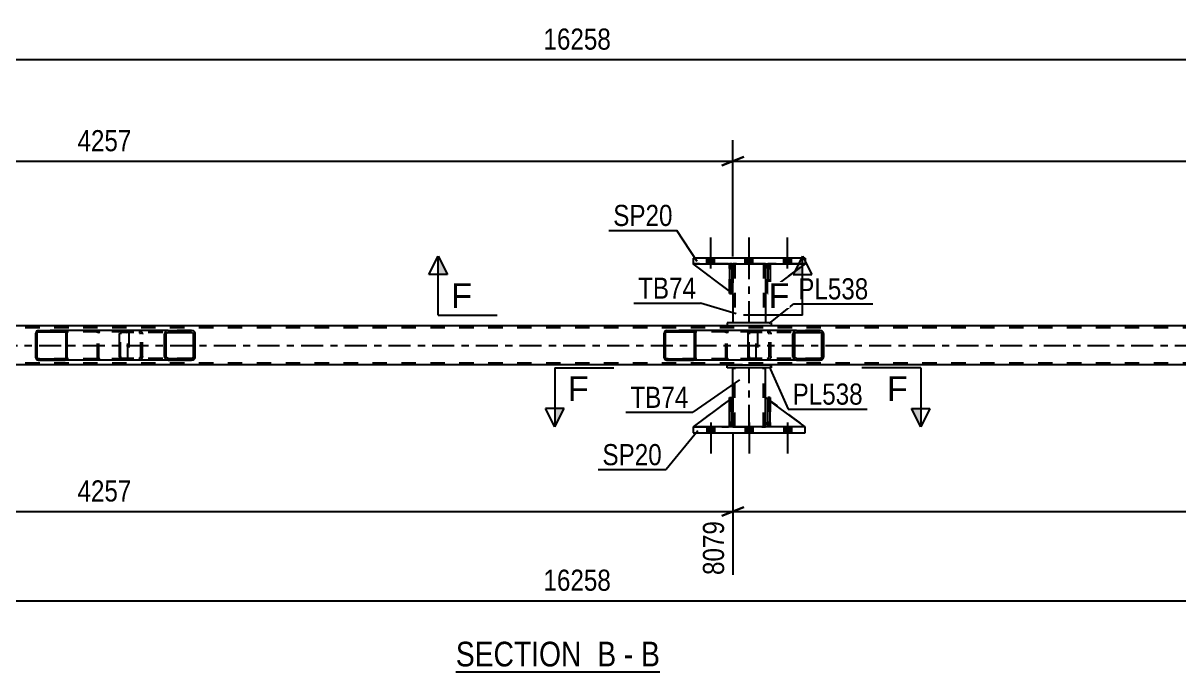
# Model space of a CAD drawing. Header units: millimetres. Extents: x 0 to 1766, y 0 to 560.
# Drawn here: x 1319.1 to 1475.7, y 147 to 235 of the extents above; entities that cross this region are included whole.
import ezdxf

# ---------------------------------------------------------------- set-up
doc = ezdxf.new("R2010")
doc.units = ezdxf.units.MM
doc.linetypes.add('DXK_LINE_DOT2', pattern=[3.9198, 1.9599, -1.9599])
doc.linetypes.add('DXK_LINE_DOT3', pattern=[5.9187, 2.979, -0.9799, 0.9799, -0.9799])
doc.styles.add('Arial', font='ARIAL.TTF', dxfattribs={"height": 0.2})
doc.styles.add('Arial Narrow', font='ARIALN.TTF', dxfattribs={"height": 0.2})

# ---------------------------------------------------------------- blocks, each defined once
blk = doc.blocks.new('Unknown-814185401-12 - 5081')
at = {"color": 6, "linetype": 'Continuous'}
blk.add_line((1377.76, 147), (1405.41, 147), dxfattribs=at)
at = {"color": 0, "linetype": 'Continuous'}
for points in [[(1395.87, 147.75), (1395.87, 151.25), (1377.76, 151.25), (1377.76, 147.75)], [(1399.47, 147.75), (1399.47, 151.25), (1396.92, 151.25), (1396.92, 147.75)], [(1401.8, 147.75), (1401.8, 151.25), (1400.52, 151.25), (1400.52, 147.75)], [(1405.41, 147.75), (1405.41, 151.25), (1402.85, 151.25), (1402.85, 147.75)]]:
    blk.add_wipeout(points, dxfattribs=at)
at = {"color": 7, "linetype": 'Continuous', "style": 'Arial Narrow'}
for s, p in [('SECTION ', (1377.76, 147.75)), ('B', (1396.92, 147.75)), ('B', (1402.85, 147.75)), ('-', (1400.52, 147.75))]:
    blk.add_text(s, height=3.34, dxfattribs=at).set_placement(p)
blk = doc.blocks.new('Part-814185401-5184 - 5081')
at = {"color": 2, "linetype": 'Continuous'}
for p, q in [((1414.84, 180.22), (1414.84, 184.22)), ((1414.84, 184.22), (1415.16, 184.22)), ((1415.16, 180.22), (1415.16, 184.22)), ((1414.84, 180.22), (1414.84, 180.22)), ((1415.16, 180.22), (1414.84, 180.22))]:
    blk.add_line(p, q, dxfattribs=at)
at = {"color": 7, "linetype": 'DXK_LINE_DOT2'}
for p, q in [((1414.84, 184.22), (1414.84, 180.82)), ((1415.16, 180.82), (1415.16, 184.22)), ((1414.84, 180.82), (1414.84, 180.22)), ((1414.84, 180.82), (1415.16, 180.82)), ((1415.16, 180.22), (1415.16, 180.82)), ((1415.16, 180.22), (1415.16, 180.22))]:
    blk.add_line(p, q, dxfattribs=at)
blk = doc.blocks.new('Part-814185401-5131 - 5081')
at = {"color": 7, "linetype": 'DXK_LINE_DOT2'}
for p, q in [((1414.84, 201.7), (1414.84, 202.3)), ((1414.84, 202.3), (1414.84, 202.3)), ((1414.84, 202.3), (1414.84, 198.3)), ((1415.16, 202.3), (1414.84, 202.3)), ((1415.16, 201.7), (1415.16, 202.3)), ((1415.16, 198.3), (1415.16, 202.3)), ((1414.84, 198.3), (1414.84, 201.7)), ((1414.84, 201.7), (1415.16, 201.7)), ((1415.16, 201.7), (1415.16, 198.3)), ((1414.84, 198.3), (1415.16, 198.3))]:
    blk.add_line(p, q, dxfattribs=at)
blk = doc.blocks.new('Part-814185401-5110 - 5081')
at = {"color": 2, "linetype": 'Continuous'}
for p, q in [((1425.09, 203.1), (1409.89, 203.1)), ((1409.89, 203.1), (1409.89, 202.3)), ((1409.89, 202.3), (1425.09, 202.3)), ((1425.09, 203.1), (1425.09, 202.3))]:
    blk.add_line(p, q, dxfattribs=at)
blk = doc.blocks.new('Part-814185401-5189 - 5081')
at = {"color": 2, "linetype": 'Continuous'}
for p, q in [((1425.09, 180.22), (1409.89, 180.22)), ((1409.89, 180.22), (1409.89, 179.42)), ((1425.09, 179.42), (1425.09, 180.22)), ((1409.89, 179.42), (1425.09, 179.42))]:
    blk.add_line(p, q, dxfattribs=at)
blk = doc.blocks.new('Part-814185401-5190 - 5081')
at = {"color": 2, "linetype": 'Continuous'}
for p, q in [((1419.69, 180.82), (1419.69, 184.22)), ((1420.04, 183.96), (1419.69, 184.22)), ((1425.09, 180.22), (1420.36, 183.72)), ((1420.04, 180.47), (1419.69, 180.82))]:
    blk.add_line(p, q, dxfattribs=at)
at = {"color": 7, "linetype": 'DXK_LINE_DOT2'}
for p, q in [((1420.36, 183.72), (1420.04, 183.96)), ((1420.29, 180.22), (1420.04, 180.47)), ((1425.09, 180.22), (1420.29, 180.22)), ((1425.09, 180.22), (1425.09, 180.22)), ((1425.09, 180.22), (1425.09, 180.22))]:
    blk.add_line(p, q, dxfattribs=at)
blk = doc.blocks.new('Part-814185401-5139 - 5081')
at = {"color": 2, "linetype": 'Continuous'}
for p, q in [((1415.29, 202.3), (1415.29, 201.7)), ((1419.69, 202.3), (1419.69, 201.7)), ((1415.29, 198.3), (1415.29, 194.3)), ((1419.69, 198.3), (1419.69, 194.3))]:
    blk.add_line(p, q, dxfattribs=at)
at = {"color": 7, "linetype": 'DXK_LINE_DOT2'}
for p, q in [((1419.69, 202.3), (1415.29, 202.3)), ((1415.53, 202.3), (1415.53, 194.3)), ((1419.45, 202.3), (1419.45, 194.3)), ((1415.29, 201.7), (1415.29, 198.3)), ((1419.69, 201.7), (1419.69, 198.3)), ((1419.69, 194.3), (1415.29, 194.3))]:
    blk.add_line(p, q, dxfattribs=at)
at = {"color": 7, "linetype": 'DXK_LINE_DOT3'}
blk.add_line((1417.49, 194.3), (1417.49, 202.3), dxfattribs=at)
blk = doc.blocks.new('Part-814185401-5144 - 5081')
at = {"color": 2, "linetype": 'Continuous'}
for p, q in [((1420.49, 194.3), (1414.49, 194.3)), ((1414.49, 194.3), (1414.49, 193.9)), ((1420.49, 194.3), (1420.49, 193.9)), ((1420.49, 193.9), (1414.49, 193.9))]:
    blk.add_line(p, q, dxfattribs=at)
blk = doc.blocks.new('Part-814185401-5213 - 5081')
at = {"linetype": 'Continuous'}
h = blk.add_hatch(dxfattribs=at)
h.set_pattern_fill('', scale=0.7, style=0, pattern_type=0)
h.set_pattern_definition([(45, (1342.4267, 192.9664), (-1.57154, 1.57154), [])])
h.paths.add_polyline_path([(1342.46, 192.78), (1342.43, 192.97), (1342.32, 193.12), (1342.15, 193.23), (1341.96, 193.26), (1338.78, 193.26), (1338.59, 193.23), (1338.42, 193.12), (1338.31, 192.97), (1338.28, 192.78), (1338.28, 189.74), (1338.31, 189.56), (1338.42, 189.4), (1338.59, 189.3), (1338.78, 189.26), (1341.96, 189.26), (1342.15, 189.3), (1342.32, 189.4), (1342.43, 189.56), (1342.46, 189.74)])
h.paths.add_polyline_path([(1342.19, 189.65), (1342.14, 189.57), (1342.06, 189.52), (1341.96, 189.5), (1338.78, 189.5), (1338.68, 189.52), (1338.6, 189.57), (1338.55, 189.65), (1338.53, 189.74), (1338.53, 192.78), (1338.55, 192.87), (1338.6, 192.95), (1338.68, 193), (1338.78, 193.02), (1341.96, 193.02), (1342.06, 193), (1342.14, 192.95), (1342.19, 192.87), (1342.21, 192.78), (1342.21, 189.74)])
at = {"color": 2, "linetype": 'Continuous'}
for p, q in [((1332.21, 192.78), (1332.23, 192.97)), ((1332.21, 189.74), (1332.21, 192.78)), ((1332.23, 192.97), (1332.29, 193.12)), ((1332.29, 193.12), (1332.37, 193.23)), ((1332.37, 193.23), (1332.48, 193.26)), ((1338.78, 193.26), (1332.48, 193.26)), ((1338.31, 192.97), (1338.28, 192.78)), ((1338.28, 189.74), (1338.28, 192.78)), ((1338.53, 192.78), (1338.55, 192.87)), ((1338.53, 189.74), (1338.53, 192.78)), ((1338.55, 192.87), (1338.6, 192.95)), ((1338.78, 193.26), (1338.59, 193.23)), ((1338.6, 192.95), (1338.68, 193)), ((1338.68, 193), (1338.78, 193.02)), ((1338.78, 193.26), (1341.96, 193.26)), ((1338.78, 193.02), (1341.96, 193.02)), ((1342.15, 193.23), (1341.96, 193.26)), ((1341.96, 193.02), (1342.06, 193)), ((1342.06, 193), (1342.14, 192.95)), ((1342.14, 192.95), (1342.19, 192.87)), ((1342.19, 192.87), (1342.21, 192.78)), ((1342.21, 189.74), (1342.21, 192.78)), ((1342.46, 192.78), (1342.43, 192.97)), ((1342.46, 189.74), (1342.46, 192.78)), ((1332.23, 189.56), (1332.21, 189.74)), ((1332.29, 189.4), (1332.23, 189.56)), ((1338.28, 189.74), (1338.31, 189.56)), ((1338.55, 189.65), (1338.53, 189.74)), ((1338.6, 189.57), (1338.55, 189.65)), ((1338.68, 189.52), (1338.6, 189.57)), ((1338.78, 189.5), (1338.68, 189.52)), ((1338.78, 189.5), (1341.96, 189.5)), ((1342.06, 189.52), (1341.96, 189.5)), ((1342.14, 189.57), (1342.06, 189.52)), ((1342.19, 189.65), (1342.14, 189.57)), ((1342.21, 189.74), (1342.19, 189.65)), ((1342.43, 189.56), (1342.46, 189.74)), ((1332.37, 189.3), (1332.29, 189.4)), ((1332.48, 189.26), (1332.37, 189.3)), ((1338.78, 189.26), (1332.48, 189.26)), ((1338.59, 189.3), (1338.78, 189.26)), ((1338.78, 189.26), (1341.96, 189.26)), ((1341.96, 189.26), (1342.15, 189.3))]:
    blk.add_line(p, q, dxfattribs=at)
at = {"color": 7, "linetype": 'DXK_LINE_DOT2'}
for p, q in [((1332.35, 192.87), (1332.34, 192.78)), ((1332.34, 189.74), (1332.34, 192.78)), ((1332.38, 192.95), (1332.35, 192.87)), ((1332.43, 193), (1332.38, 192.95)), ((1332.48, 193.02), (1332.43, 193)), ((1341.96, 193.02), (1332.48, 193.02)), ((1333.47, 193.02), (1333.47, 193.26)), ((1334.81, 193.26), (1335, 193.23)), ((1334.91, 193), (1334.81, 193.02)), ((1334.99, 192.95), (1334.91, 193)), ((1335.04, 192.87), (1334.99, 192.95)), ((1335.06, 192.78), (1335.04, 192.87)), ((1335.06, 189.74), (1335.06, 192.78)), ((1335.28, 192.97), (1335.31, 192.78)), ((1335.31, 189.74), (1335.31, 192.78)), ((1341.96, 193.26), (1338.78, 193.26)), ((1332.34, 189.74), (1332.35, 189.65)), ((1332.35, 189.65), (1332.38, 189.57)), ((1332.38, 189.57), (1332.43, 189.52)), ((1332.43, 189.52), (1332.48, 189.5)), ((1341.96, 189.5), (1332.48, 189.5)), ((1333.47, 189.26), (1333.47, 189.5)), ((1334.81, 189.5), (1334.91, 189.52)), ((1334.91, 189.52), (1334.99, 189.57)), ((1334.99, 189.57), (1335.04, 189.65)), ((1335.04, 189.65), (1335.06, 189.74)), ((1335.31, 189.74), (1335.28, 189.56)), ((1335, 189.3), (1334.81, 189.26)), ((1341.96, 189.26), (1338.78, 189.26))]:
    blk.add_line(p, q, dxfattribs=at)
for centre, start, end in [((1334.83, 192.77), 23.8494, 68.8059), ((1334.83, 189.76), 291.1941, 336.1506)]:
    blk.add_arc(centre, 0.492, start, end, dxfattribs=at)
at = {"color": 2, "linetype": 'Continuous'}
for centre, start, end in [((1338.76, 192.77), 111.1941, 156.1506), ((1341.98, 192.77), 23.8494, 68.8059), ((1338.76, 189.76), 203.8494, 248.8059), ((1341.98, 189.76), 291.1941, 336.1506)]:
    blk.add_arc(centre, 0.492, start, end, dxfattribs=at)
blk = doc.blocks.new('Part-814185401-5149 - 5081')
at = {"color": 2, "linetype": 'Continuous'}
for p, q in [((1414.49, 188.62), (1420.49, 188.62)), ((1414.49, 188.22), (1414.49, 188.62)), ((1420.49, 188.22), (1414.49, 188.22)), ((1420.49, 188.62), (1420.49, 188.22))]:
    blk.add_line(p, q, dxfattribs=at)
blk = doc.blocks.new('Part-814185401-5214 - 5081')
at = {"linetype": 'Continuous'}
h = blk.add_hatch(dxfattribs=at)
h.set_pattern_fill('', scale=0.7, style=0, pattern_type=0)
h.set_pattern_definition([(45, (1410.2287, 193.0652), (-1.57154, 1.57154), [])])
h.paths.add_polyline_path([(1410.25, 192.94), (1410.23, 193.07), (1410.15, 193.17), (1410.04, 193.24), (1409.91, 193.26), (1406.34, 193.26), (1406.21, 193.24), (1406.1, 193.17), (1406.02, 193.07), (1406, 192.94), (1406, 189.58), (1406.02, 189.46), (1406.1, 189.36), (1406.21, 189.29), (1406.34, 189.26), (1409.91, 189.26), (1410.04, 189.29), (1410.15, 189.36), (1410.23, 189.46), (1410.25, 189.58)])
h.paths.add_polyline_path([(1410.07, 189.52), (1410.03, 189.47), (1409.98, 189.43), (1409.91, 189.42), (1406.34, 189.42), (1406.27, 189.43), (1406.22, 189.47), (1406.18, 189.52), (1406.17, 189.58), (1406.17, 192.94), (1406.18, 193), (1406.22, 193.06), (1406.27, 193.09), (1406.34, 193.1), (1409.91, 193.1), (1409.98, 193.09), (1410.03, 193.06), (1410.07, 193), (1410.08, 192.94), (1410.08, 189.58)])
at = {"color": 2, "linetype": 'Continuous'}
for p, q in [((1406.02, 193.07), (1406, 192.94)), ((1406, 189.58), (1406, 192.94)), ((1406.17, 192.94), (1406.18, 193)), ((1406.17, 189.58), (1406.17, 192.94)), ((1406.18, 193), (1406.22, 193.06)), ((1406.34, 193.26), (1406.21, 193.24)), ((1406.22, 193.06), (1406.27, 193.09)), ((1406.27, 193.09), (1406.34, 193.1)), ((1406.34, 193.26), (1409.91, 193.26)), ((1406.34, 193.1), (1409.91, 193.1)), ((1417.61, 193.26), (1409.91, 193.26)), ((1410.04, 193.24), (1409.91, 193.26)), ((1409.91, 193.1), (1409.98, 193.09)), ((1409.98, 193.09), (1410.03, 193.06)), ((1410.03, 193.06), (1410.07, 193)), ((1410.07, 193), (1410.08, 192.94)), ((1410.08, 189.58), (1410.08, 192.94)), ((1410.25, 192.94), (1410.23, 193.07)), ((1410.25, 189.58), (1410.25, 192.94)), ((1406, 189.58), (1406.02, 189.46)), ((1406.18, 189.52), (1406.17, 189.58)), ((1406.22, 189.47), (1406.18, 189.52)), ((1406.27, 189.43), (1406.22, 189.47)), ((1410.03, 189.47), (1409.98, 189.43)), ((1410.07, 189.52), (1410.03, 189.47)), ((1410.08, 189.58), (1410.07, 189.52)), ((1410.23, 189.46), (1410.25, 189.58)), ((1406.21, 189.29), (1406.34, 189.26)), ((1406.34, 189.42), (1406.27, 189.43)), ((1406.34, 189.42), (1409.91, 189.42)), ((1406.34, 189.26), (1409.91, 189.26)), ((1409.98, 189.43), (1409.91, 189.42)), ((1409.91, 189.26), (1410.04, 189.29)), ((1417.61, 189.26), (1409.91, 189.26))]:
    blk.add_line(p, q, dxfattribs=at)
at = {"color": 7, "linetype": 'DXK_LINE_DOT2'}
for p, q in [((1409.91, 193.26), (1406.34, 193.26)), ((1418.26, 193.1), (1406.34, 193.1)), ((1414.35, 192.94), (1414.37, 193.07)), ((1414.35, 189.58), (1414.35, 192.94)), ((1414.53, 193), (1414.52, 192.94)), ((1414.52, 189.58), (1414.52, 192.94)), ((1414.57, 193.06), (1414.53, 193)), ((1414.56, 193.24), (1414.69, 193.26)), ((1414.57, 193.06), (1414.58, 193.07)), ((1414.58, 193.07), (1414.62, 193.09)), ((1414.62, 193.09), (1414.69, 193.1)), ((1418.26, 193.26), (1417.61, 193.26)), ((1418.26, 193.26), (1418.39, 193.24)), ((1418.33, 193.09), (1418.26, 193.1)), ((1418.38, 193.06), (1418.33, 193.09)), ((1418.42, 193), (1418.38, 193.06)), ((1418.43, 192.94), (1418.42, 193)), ((1418.43, 189.58), (1418.43, 192.94)), ((1418.58, 193.07), (1418.6, 192.97)), ((1418.6, 192.97), (1418.6, 192.94)), ((1418.6, 192.94), (1418.6, 189.58)), ((1414.37, 189.46), (1414.35, 189.58)), ((1414.52, 189.58), (1414.53, 189.52)), ((1414.53, 189.52), (1414.57, 189.47)), ((1414.57, 189.47), (1414.58, 189.46)), ((1414.58, 189.46), (1414.62, 189.43)), ((1418.33, 189.43), (1418.38, 189.47)), ((1418.38, 189.47), (1418.42, 189.52)), ((1418.42, 189.52), (1418.43, 189.58)), ((1418.6, 189.58), (1418.58, 189.46)), ((1418.26, 189.42), (1406.34, 189.42)), ((1409.91, 189.26), (1406.34, 189.26)), ((1414.69, 189.26), (1414.56, 189.29)), ((1414.62, 189.43), (1414.69, 189.42)), ((1418.26, 189.26), (1417.61, 189.26)), ((1418.26, 189.42), (1418.33, 189.43)), ((1418.39, 189.29), (1418.26, 189.26))]:
    blk.add_line(p, q, dxfattribs=at)
at = {"color": 2, "linetype": 'Continuous'}
for centre, start, end in [((1406.33, 192.93), 110.7583, 155.68), ((1409.93, 192.93), 24.32, 69.2417), ((1406.33, 189.6), 204.32, 249.2417), ((1409.93, 189.6), 290.7583, 335.68)]:
    blk.add_arc(centre, 0.331, start, end, dxfattribs=at)
at = {"color": 7, "linetype": 'DXK_LINE_DOT2'}
for centre, start, end in [((1414.67, 192.93), 110.7583, 155.68), ((1418.28, 192.93), 24.32, 69.2417), ((1414.67, 189.6), 204.32, 249.2417), ((1418.28, 189.6), 290.7583, 335.68)]:
    blk.add_arc(centre, 0.331, start, end, dxfattribs=at)
blk = doc.blocks.new('Part-814185401-5150 - 5081')
at = {"color": 2, "linetype": 'Continuous'}
for p, q in [((1414.84, 183.89), (1409.89, 180.22)), ((1415.29, 184.22), (1415.16, 184.13)), ((1415.29, 180.82), (1415.29, 184.22)), ((1414.84, 180.38), (1414.69, 180.22)), ((1415.29, 180.82), (1415.16, 180.7)), ((1415.29, 180.82), (1415.29, 180.82))]:
    blk.add_line(p, q, dxfattribs=at)
at = {"color": 7, "linetype": 'DXK_LINE_DOT2'}
for p, q in [((1415.16, 184.13), (1414.84, 183.89)), ((1415.29, 180.82), (1415.29, 184.22)), ((1409.89, 180.22), (1414.69, 180.22)), ((1415.29, 180.82), (1414.69, 180.22)), ((1415.16, 180.7), (1414.84, 180.38))]:
    blk.add_line(p, q, dxfattribs=at)
blk = doc.blocks.new('Part-814185401-5170 - 5081')
at = {"color": 2, "linetype": 'Continuous'}
for p, q in [((1420.04, 202.06), (1419.69, 201.7)), ((1425.09, 202.3), (1420.36, 198.8)), ((1419.69, 201.7), (1419.69, 198.3)), ((1420.04, 198.56), (1419.69, 198.3))]:
    blk.add_line(p, q, dxfattribs=at)
at = {"color": 7, "linetype": 'DXK_LINE_DOT2'}
for p, q in [((1420.29, 202.3), (1420.04, 202.06)), ((1425.09, 202.3), (1420.29, 202.3)), ((1420.36, 198.8), (1420.04, 198.56))]:
    blk.add_line(p, q, dxfattribs=at)
blk = doc.blocks.new('Part-814185401-5247 - 5081')
at = {"color": 2, "linetype": 'Continuous'}
for p, q in [((1420.36, 202.3), (1420.04, 202.3)), ((1420.04, 202.3), (1420.04, 198.3)), ((1420.36, 202.3), (1420.36, 202.3)), ((1420.36, 202.3), (1420.36, 198.3)), ((1420.36, 198.3), (1420.04, 198.3))]:
    blk.add_line(p, q, dxfattribs=at)
at = {"color": 7, "linetype": 'DXK_LINE_DOT2'}
for p, q in [((1420.04, 201.7), (1420.04, 202.3)), ((1420.36, 201.7), (1420.36, 202.3)), ((1420.36, 202.3), (1420.36, 202.3)), ((1420.36, 201.7), (1420.04, 201.7)), ((1420.04, 201.7), (1420.04, 198.3)), ((1420.36, 198.3), (1420.36, 201.7))]:
    blk.add_line(p, q, dxfattribs=at)
blk = doc.blocks.new('Part-814185401-5191 - 5081')
at = {"color": 7, "linetype": 'DXK_LINE_DOT2'}
for p, q in [((1419.69, 180.82), (1419.69, 184.22)), ((1419.69, 184.22), (1425.09, 180.22)), ((1420.29, 180.22), (1419.69, 180.82)), ((1425.09, 180.22), (1420.29, 180.22))]:
    blk.add_line(p, q, dxfattribs=at)
blk = doc.blocks.new('Part-814185401-5205 - 5081')
at = {"linetype": 'Continuous'}
h = blk.add_hatch(dxfattribs=at)
h.set_pattern_fill('', scale=0.7, style=0, pattern_type=0)
h.set_pattern_definition([(45, (1427.561, 192.9664), (-1.57154, 1.57154), [])])
h.paths.add_polyline_path([(1427.6, 192.78), (1427.56, 192.97), (1427.45, 193.12), (1427.29, 193.23), (1427.1, 193.26), (1423.91, 193.26), (1423.72, 193.23), (1423.56, 193.12), (1423.45, 192.97), (1423.41, 192.78), (1423.41, 189.74), (1423.45, 189.56), (1423.56, 189.4), (1423.72, 189.3), (1423.91, 189.26), (1427.1, 189.26), (1427.29, 189.3), (1427.45, 189.4), (1427.56, 189.56), (1427.6, 189.74)])
h.paths.add_polyline_path([(1427.33, 189.65), (1427.27, 189.57), (1427.19, 189.52), (1427.1, 189.5), (1423.91, 189.5), (1423.82, 189.52), (1423.73, 189.57), (1423.68, 189.65), (1423.66, 189.74), (1423.66, 192.78), (1423.68, 192.87), (1423.73, 192.95), (1423.82, 193), (1423.91, 193.02), (1427.1, 193.02), (1427.19, 193), (1427.27, 192.95), (1427.33, 192.87), (1427.35, 192.78), (1427.35, 189.74)])
at = {"color": 2, "linetype": 'Continuous'}
for p, q in [((1417.34, 192.78), (1417.36, 192.97)), ((1417.34, 189.74), (1417.34, 192.78)), ((1417.36, 192.97), (1417.42, 193.12)), ((1417.42, 193.12), (1417.51, 193.23)), ((1417.51, 193.23), (1417.61, 193.26)), ((1423.91, 193.26), (1417.61, 193.26)), ((1423.45, 192.97), (1423.41, 192.78)), ((1423.41, 189.74), (1423.41, 192.78)), ((1423.66, 192.78), (1423.68, 192.87)), ((1423.66, 189.74), (1423.66, 192.78)), ((1423.68, 192.87), (1423.73, 192.95)), ((1423.91, 193.26), (1423.72, 193.23)), ((1423.73, 192.95), (1423.82, 193)), ((1423.82, 193), (1423.91, 193.02)), ((1423.91, 193.26), (1427.1, 193.26)), ((1423.91, 193.02), (1427.1, 193.02)), ((1427.29, 193.23), (1427.1, 193.26)), ((1427.1, 193.02), (1427.19, 193)), ((1427.19, 193), (1427.27, 192.95)), ((1427.27, 192.95), (1427.33, 192.87)), ((1427.33, 192.87), (1427.35, 192.78)), ((1427.35, 189.74), (1427.35, 192.78)), ((1427.6, 192.78), (1427.56, 192.97)), ((1427.6, 189.74), (1427.6, 192.78)), ((1417.36, 189.56), (1417.34, 189.74)), ((1417.42, 189.4), (1417.36, 189.56)), ((1423.41, 189.74), (1423.45, 189.56)), ((1423.68, 189.65), (1423.66, 189.74)), ((1423.73, 189.57), (1423.68, 189.65)), ((1423.82, 189.52), (1423.73, 189.57)), ((1423.91, 189.5), (1423.82, 189.52)), ((1423.91, 189.5), (1427.1, 189.5)), ((1427.19, 189.52), (1427.1, 189.5)), ((1427.27, 189.57), (1427.19, 189.52)), ((1427.33, 189.65), (1427.27, 189.57)), ((1427.35, 189.74), (1427.33, 189.65)), ((1427.56, 189.56), (1427.6, 189.74)), ((1417.51, 189.3), (1417.42, 189.4)), ((1417.61, 189.26), (1417.51, 189.3)), ((1423.91, 189.26), (1417.61, 189.26)), ((1423.72, 189.3), (1423.91, 189.26)), ((1423.91, 189.26), (1427.1, 189.26)), ((1427.1, 189.26), (1427.29, 189.3))]:
    blk.add_line(p, q, dxfattribs=at)
at = {"color": 7, "linetype": 'DXK_LINE_DOT2'}
for p, q in [((1417.49, 192.87), (1417.48, 192.78)), ((1417.48, 189.74), (1417.48, 192.78)), ((1417.52, 192.95), (1417.49, 192.87)), ((1417.56, 193), (1417.52, 192.95)), ((1417.61, 193.02), (1417.56, 193)), ((1427.1, 193.02), (1417.61, 193.02)), ((1418.6, 193.02), (1418.6, 193.26)), ((1419.95, 193.26), (1420.14, 193.23)), ((1420.04, 193), (1419.95, 193.02)), ((1420.12, 192.95), (1420.04, 193)), ((1420.18, 192.87), (1420.12, 192.95)), ((1420.2, 192.78), (1420.18, 192.87)), ((1420.2, 189.74), (1420.2, 192.78)), ((1420.41, 192.97), (1420.45, 192.78)), ((1420.45, 189.74), (1420.45, 192.78)), ((1427.1, 193.26), (1423.91, 193.26)), ((1417.48, 189.74), (1417.49, 189.65)), ((1417.49, 189.65), (1417.52, 189.57)), ((1417.52, 189.57), (1417.56, 189.52)), ((1417.56, 189.52), (1417.61, 189.5)), ((1427.1, 189.5), (1417.61, 189.5)), ((1418.6, 189.26), (1418.6, 189.5)), ((1419.95, 189.5), (1420.04, 189.52)), ((1420.04, 189.52), (1420.12, 189.57)), ((1420.12, 189.57), (1420.18, 189.65)), ((1420.18, 189.65), (1420.2, 189.74)), ((1420.45, 189.74), (1420.41, 189.56)), ((1420.14, 189.3), (1419.95, 189.26)), ((1427.1, 189.26), (1423.91, 189.26))]:
    blk.add_line(p, q, dxfattribs=at)
for centre, start, end in [((1419.96, 192.77), 23.8494, 68.8059), ((1419.96, 189.76), 291.1941, 336.1506)]:
    blk.add_arc(centre, 0.492, start, end, dxfattribs=at)
at = {"color": 2, "linetype": 'Continuous'}
for centre, start, end in [((1423.9, 192.77), 111.1941, 156.1506), ((1427.11, 192.77), 23.8494, 68.8059), ((1423.9, 189.76), 203.8494, 248.8059), ((1427.11, 189.76), 291.1941, 336.1506)]:
    blk.add_arc(centre, 0.492, start, end, dxfattribs=at)
blk = doc.blocks.new('Part-814185401-5212 - 5081')
at = {"color": 2, "linetype": 'Continuous'}
for p, q in [((1415.29, 184.22), (1415.29, 188.22)), ((1419.69, 184.22), (1419.69, 188.22)), ((1415.29, 180.22), (1415.29, 180.82)), ((1419.69, 180.22), (1419.69, 180.82))]:
    blk.add_line(p, q, dxfattribs=at)
at = {"color": 7, "linetype": 'DXK_LINE_DOT2'}
for p, q in [((1419.69, 188.22), (1415.29, 188.22)), ((1415.53, 180.22), (1415.53, 188.22)), ((1419.45, 180.22), (1419.45, 188.22)), ((1415.29, 180.82), (1415.29, 184.22)), ((1419.69, 180.82), (1419.69, 184.22)), ((1415.29, 180.22), (1419.69, 180.22))]:
    blk.add_line(p, q, dxfattribs=at)
at = {"color": 7, "linetype": 'DXK_LINE_DOT3'}
blk.add_line((1417.49, 180.22), (1417.49, 188.22), dxfattribs=at)
blk = doc.blocks.new('Part-814185401-5228 - 5081')
at = {"color": 7, "linetype": 'DXK_LINE_DOT2'}
for p, q in [((1414.84, 184.22), (1415.16, 184.22)), ((1414.84, 180.82), (1414.84, 184.22)), ((1414.84, 184.22), (1414.84, 180.22)), ((1415.16, 184.22), (1415.16, 180.82)), ((1415.16, 180.22), (1415.16, 184.13)), ((1415.16, 180.82), (1414.84, 180.82)), ((1414.84, 180.22), (1414.84, 180.82)), ((1415.16, 180.22), (1414.84, 180.22)), ((1415.16, 180.82), (1415.16, 180.22)), ((1415.16, 180.22), (1415.16, 180.22))]:
    blk.add_line(p, q, dxfattribs=at)
blk = doc.blocks.new('Part-814185401-5250 - 5081')
at = {"color": 7, "linetype": 'DXK_LINE_DOT2'}
for p, q in [((1420.36, 184.22), (1420.04, 184.22)), ((1420.04, 180.82), (1420.04, 184.22)), ((1420.04, 184.22), (1420.04, 180.22)), ((1420.36, 184.22), (1420.36, 180.82)), ((1420.36, 180.22), (1420.36, 184.22)), ((1420.36, 180.82), (1420.04, 180.82)), ((1420.04, 180.22), (1420.04, 180.82)), ((1420.36, 180.22), (1420.04, 180.22)), ((1420.36, 180.82), (1420.36, 180.22)), ((1420.36, 180.22), (1420.36, 180.22))]:
    blk.add_line(p, q, dxfattribs=at)
blk = doc.blocks.new('Part-814185401-5253 - 5081')
at = {"linetype": 'Continuous'}
h = blk.add_hatch(dxfattribs=at)
h.set_pattern_fill('', scale=0.7, style=0, pattern_type=0)
h.set_pattern_definition([(45, (1325.0945, 193.0652), (-1.57154, 1.57154), [])])
h.paths.add_polyline_path([(1325.12, 192.94), (1325.09, 193.07), (1325.02, 193.17), (1324.91, 193.24), (1324.78, 193.26), (1321.2, 193.26), (1321.07, 193.24), (1320.96, 193.17), (1320.89, 193.07), (1320.86, 192.94), (1320.86, 189.58), (1320.89, 189.46), (1320.96, 189.36), (1321.07, 189.29), (1321.2, 189.26), (1324.78, 189.26), (1324.91, 189.29), (1325.02, 189.36), (1325.09, 189.46), (1325.12, 189.58)])
h.paths.add_polyline_path([(1324.94, 189.52), (1324.9, 189.47), (1324.85, 189.43), (1324.78, 189.42), (1321.2, 189.42), (1321.14, 189.43), (1321.08, 189.47), (1321.05, 189.52), (1321.03, 189.58), (1321.03, 192.94), (1321.05, 193), (1321.08, 193.06), (1321.14, 193.09), (1321.2, 193.1), (1324.78, 193.1), (1324.85, 193.09), (1324.9, 193.06), (1324.94, 193), (1324.95, 192.94), (1324.95, 189.58)])
at = {"color": 2, "linetype": 'Continuous'}
for p, q in [((1320.89, 193.07), (1320.86, 192.94)), ((1320.86, 189.58), (1320.86, 192.94)), ((1321.03, 192.94), (1321.05, 193)), ((1321.03, 189.58), (1321.03, 192.94)), ((1321.05, 193), (1321.08, 193.06)), ((1321.2, 193.26), (1321.07, 193.24)), ((1321.08, 193.06), (1321.14, 193.09)), ((1321.14, 193.09), (1321.2, 193.1)), ((1321.2, 193.26), (1324.78, 193.26)), ((1321.2, 193.1), (1324.78, 193.1)), ((1332.48, 193.26), (1324.78, 193.26)), ((1324.91, 193.24), (1324.78, 193.26)), ((1324.78, 193.1), (1324.85, 193.09)), ((1324.85, 193.09), (1324.9, 193.06)), ((1324.9, 193.06), (1324.94, 193)), ((1324.94, 193), (1324.95, 192.94)), ((1324.95, 189.58), (1324.95, 192.94)), ((1325.12, 192.94), (1325.09, 193.07)), ((1325.12, 189.58), (1325.12, 192.94)), ((1320.86, 189.58), (1320.89, 189.46)), ((1321.05, 189.52), (1321.03, 189.58)), ((1321.08, 189.47), (1321.05, 189.52)), ((1321.14, 189.43), (1321.08, 189.47)), ((1324.9, 189.47), (1324.85, 189.43)), ((1324.94, 189.52), (1324.9, 189.47)), ((1324.95, 189.58), (1324.94, 189.52)), ((1325.09, 189.46), (1325.12, 189.58)), ((1321.07, 189.29), (1321.2, 189.26)), ((1321.2, 189.42), (1321.14, 189.43)), ((1321.2, 189.42), (1324.78, 189.42)), ((1321.2, 189.26), (1324.78, 189.26)), ((1324.85, 189.43), (1324.78, 189.42)), ((1324.78, 189.26), (1324.91, 189.29)), ((1332.48, 189.26), (1324.78, 189.26))]:
    blk.add_line(p, q, dxfattribs=at)
at = {"color": 7, "linetype": 'DXK_LINE_DOT2'}
for p, q in [((1324.78, 193.26), (1321.2, 193.26)), ((1333.13, 193.1), (1321.2, 193.1)), ((1329.21, 192.94), (1329.24, 193.07)), ((1329.21, 189.58), (1329.21, 192.94)), ((1329.4, 193), (1329.38, 192.94)), ((1329.38, 189.58), (1329.38, 192.94)), ((1329.43, 193.06), (1329.4, 193)), ((1329.42, 193.24), (1329.55, 193.26)), ((1329.49, 193.09), (1329.43, 193.06)), ((1329.55, 193.1), (1329.49, 193.09)), ((1333.13, 193.26), (1332.48, 193.26)), ((1333.13, 193.26), (1333.26, 193.24)), ((1333.19, 193.09), (1333.13, 193.1)), ((1333.25, 193.06), (1333.19, 193.09)), ((1333.29, 193), (1333.25, 193.06)), ((1333.3, 192.94), (1333.29, 193)), ((1333.3, 189.58), (1333.3, 192.94)), ((1333.44, 193.07), (1333.47, 192.94)), ((1333.47, 192.94), (1333.47, 189.58)), ((1329.24, 189.46), (1329.21, 189.58)), ((1329.38, 189.58), (1329.4, 189.52)), ((1329.4, 189.52), (1329.43, 189.47)), ((1329.43, 189.47), (1329.45, 189.46)), ((1329.45, 189.46), (1329.49, 189.43)), ((1333.19, 189.43), (1333.25, 189.47)), ((1333.25, 189.47), (1333.29, 189.52)), ((1333.29, 189.52), (1333.3, 189.58)), ((1333.47, 189.58), (1333.44, 189.46)), ((1333.13, 189.42), (1321.2, 189.42)), ((1324.78, 189.26), (1321.2, 189.26)), ((1329.55, 189.26), (1329.42, 189.29)), ((1329.49, 189.43), (1329.55, 189.42)), ((1333.13, 189.26), (1332.48, 189.26)), ((1333.13, 189.42), (1333.19, 189.43)), ((1333.26, 189.29), (1333.13, 189.26))]:
    blk.add_line(p, q, dxfattribs=at)
at = {"color": 2, "linetype": 'Continuous'}
for centre, start, end in [((1321.19, 192.93), 110.7583, 155.68), ((1324.79, 192.93), 24.32, 69.2417), ((1321.19, 189.6), 204.32, 249.2417), ((1324.79, 189.6), 290.7583, 335.68)]:
    blk.add_arc(centre, 0.331, start, end, dxfattribs=at)
at = {"color": 7, "linetype": 'DXK_LINE_DOT2'}
for centre, start, end in [((1329.54, 192.93), 110.7583, 155.68), ((1333.14, 192.93), 24.32, 69.2417), ((1329.54, 189.6), 204.32, 249.2417), ((1333.14, 189.6), 290.7583, 335.68)]:
    blk.add_arc(centre, 0.331, start, end, dxfattribs=at)
blk = doc.blocks.new('Part-814185401-5255 - 5081')
at = {"color": 7, "linetype": 'DXK_LINE_DOT2'}
for p, q in [((1420.04, 201.7), (1420.04, 202.3)), ((1420.04, 202.3), (1420.04, 202.3)), ((1420.04, 202.3), (1420.04, 198.3)), ((1420.36, 202.3), (1420.04, 202.3)), ((1420.36, 201.7), (1420.36, 202.3)), ((1420.36, 198.3), (1420.36, 202.3)), ((1420.04, 198.3), (1420.04, 201.7)), ((1420.04, 201.7), (1420.36, 201.7)), ((1420.36, 201.7), (1420.36, 198.3)), ((1420.04, 198.3), (1420.36, 198.3))]:
    blk.add_line(p, q, dxfattribs=at)
blk = doc.blocks.new('Part-814185401-5276 - 5081')
at = {"color": 7, "linetype": 'DXK_LINE_DOT2'}
for p, q in [((1415.29, 198.3), (1409.89, 202.3)), ((1409.89, 202.3), (1414.69, 202.3)), ((1414.69, 202.3), (1415.29, 201.7)), ((1415.29, 201.7), (1414.69, 202.3)), ((1415.29, 201.7), (1415.29, 198.3)), ((1415.29, 201.7), (1415.29, 201.7)), ((1415.29, 201.7), (1415.29, 198.3))]:
    blk.add_line(p, q, dxfattribs=at)
blk = doc.blocks.new('Part-814185401-5277 - 5081')
at = {"color": 2, "linetype": 'Continuous'}
for p, q in [((1415.16, 202.3), (1414.84, 202.3)), ((1414.84, 202.3), (1414.84, 198.3)), ((1415.16, 202.3), (1415.16, 202.3)), ((1415.16, 202.3), (1415.16, 198.3)), ((1415.16, 198.3), (1414.84, 198.3))]:
    blk.add_line(p, q, dxfattribs=at)
at = {"color": 7, "linetype": 'DXK_LINE_DOT2'}
for p, q in [((1414.84, 201.7), (1414.84, 202.3)), ((1415.16, 201.7), (1415.16, 202.3)), ((1415.16, 202.3), (1415.16, 202.3)), ((1415.16, 201.7), (1414.84, 201.7)), ((1414.84, 201.7), (1414.84, 198.3)), ((1415.16, 198.3), (1415.16, 201.7))]:
    blk.add_line(p, q, dxfattribs=at)
blk = doc.blocks.new('Part-814185401-5292 - 5081')
at = {"color": 7, "linetype": 'DXK_LINE_DOT2'}
for p, q in [((1682.01, 193.66), (1108.22, 193.66)), ((1420.49, 193.9), (1414.49, 193.9)), ((1682.01, 188.86), (1108.22, 188.86)), ((1420.49, 188.62), (1414.49, 188.62))]:
    blk.add_line(p, q, dxfattribs=at)
at = {"color": 2, "linetype": 'Continuous'}
for p, q in [((1414.49, 193.9), (1250.22, 193.9)), ((1584.76, 193.9), (1420.49, 193.9)), ((1414.49, 188.62), (1250.22, 188.62)), ((1584.76, 188.62), (1420.49, 188.62))]:
    blk.add_line(p, q, dxfattribs=at)
at = {"color": 7, "linetype": 'DXK_LINE_DOT3'}
blk.add_line((1108.22, 191.26), (1682.01, 191.26), dxfattribs=at)
blk = doc.blocks.new('Part-814185401-5293 - 5081')
at = {"color": 7, "linetype": 'DXK_LINE_DOT2'}
for p, q in [((1415.29, 184.22), (1409.89, 180.22)), ((1415.29, 180.82), (1415.29, 184.22)), ((1415.29, 184.22), (1415.29, 180.82)), ((1409.89, 180.22), (1414.69, 180.22)), ((1414.69, 180.22), (1415.29, 180.82)), ((1415.29, 180.82), (1414.69, 180.22)), ((1415.29, 180.82), (1415.29, 180.82))]:
    blk.add_line(p, q, dxfattribs=at)
blk = doc.blocks.new('Part-814185401-5294 - 5081')
at = {"color": 2, "linetype": 'Continuous'}
for p, q in [((1420.04, 180.22), (1420.04, 184.22)), ((1420.04, 184.22), (1420.36, 184.22)), ((1420.36, 180.22), (1420.36, 184.22)), ((1420.04, 180.22), (1420.04, 180.22)), ((1420.36, 180.22), (1420.04, 180.22))]:
    blk.add_line(p, q, dxfattribs=at)
at = {"color": 7, "linetype": 'DXK_LINE_DOT2'}
for p, q in [((1420.04, 184.22), (1420.04, 180.82)), ((1420.36, 180.82), (1420.36, 184.22)), ((1420.04, 180.82), (1420.04, 180.22)), ((1420.04, 180.82), (1420.36, 180.82)), ((1420.36, 180.22), (1420.36, 180.82)), ((1420.36, 180.22), (1420.36, 180.22))]:
    blk.add_line(p, q, dxfattribs=at)
blk = doc.blocks.new('Part-814185401-5338 - 5081')
at = {"color": 7, "linetype": 'DXK_LINE_DOT2'}
for p, q in [((1420.29, 202.3), (1419.69, 201.7)), ((1419.69, 198.3), (1425.09, 202.3)), ((1425.09, 202.3), (1420.29, 202.3)), ((1419.69, 201.7), (1419.69, 198.3))]:
    blk.add_line(p, q, dxfattribs=at)
blk = doc.blocks.new('Part-814185401-5339 - 5081')
at = {"color": 2, "linetype": 'Continuous'}
for p, q in [((1414.84, 198.63), (1409.89, 202.3)), ((1414.84, 202.15), (1414.69, 202.3)), ((1415.29, 201.7), (1415.16, 201.83)), ((1415.29, 201.7), (1415.29, 201.7)), ((1415.29, 198.3), (1415.29, 201.7)), ((1415.16, 198.4), (1415.29, 198.3)), ((1415.29, 198.3), (1415.29, 198.3))]:
    blk.add_line(p, q, dxfattribs=at)
at = {"color": 7, "linetype": 'DXK_LINE_DOT2'}
for p, q in [((1414.69, 202.3), (1409.89, 202.3)), ((1414.69, 202.3), (1415.29, 201.7)), ((1415.16, 201.83), (1414.84, 202.15)), ((1415.29, 201.7), (1415.29, 198.3)), ((1415.16, 198.4), (1414.84, 198.63))]:
    blk.add_line(p, q, dxfattribs=at)
blk = doc.blocks.new('Bolt-814185401-5360 - 5081')
at = {"linetype": 'Continuous'}
for points in [[(1411.77, 202.3), (1412.81, 202.3), (1412.81, 203.1), (1411.77, 203.1)], [(1411.77, 202.3), (1412.81, 202.3), (1412.81, 203.1), (1411.77, 203.1)], [(1411.77, 202.3), (1412.81, 202.3), (1412.81, 203.1), (1411.77, 203.1)], [(1416.97, 202.3), (1418.01, 202.3), (1418.01, 203.1), (1416.97, 203.1)], [(1416.97, 202.3), (1418.01, 202.3), (1418.01, 203.1), (1416.97, 203.1)], [(1422.17, 202.3), (1423.21, 202.3), (1423.21, 203.1), (1422.17, 203.1)], [(1422.17, 202.3), (1423.21, 202.3), (1423.21, 203.1), (1422.17, 203.1)], [(1422.17, 202.3), (1423.21, 202.3), (1423.21, 203.1), (1422.17, 203.1)]]:
    blk.add_hatch(color=1, dxfattribs=at).paths.add_polyline_path(points)
at = {"color": 1, "linetype": 'Continuous'}
for p, q in [((1412.29, 201.7), (1412.29, 205.9)), ((1412.29, 201.7), (1412.29, 205.9)), ((1412.29, 201.7), (1412.29, 205.9)), ((1417.49, 201.7), (1417.49, 205.9)), ((1417.49, 201.7), (1417.49, 205.9)), ((1422.69, 201.7), (1422.69, 205.9)), ((1422.69, 201.7), (1422.69, 205.9)), ((1422.69, 201.7), (1422.69, 205.9)), ((1411.77, 202.3), (1411.77, 203.1)), ((1411.77, 202.3), (1411.77, 203.1)), ((1411.77, 202.3), (1411.77, 203.1)), ((1412.81, 202.3), (1412.81, 203.1)), ((1412.81, 202.3), (1412.81, 203.1)), ((1412.81, 202.3), (1412.81, 203.1)), ((1416.97, 202.3), (1416.97, 203.1)), ((1416.97, 202.3), (1416.97, 203.1)), ((1418.01, 202.3), (1418.01, 203.1)), ((1418.01, 202.3), (1418.01, 203.1)), ((1422.17, 202.3), (1422.17, 203.1)), ((1422.17, 202.3), (1422.17, 203.1)), ((1422.17, 202.3), (1422.17, 203.1)), ((1423.21, 202.3), (1423.21, 203.1)), ((1423.21, 202.3), (1423.21, 203.1)), ((1423.21, 202.3), (1423.21, 203.1))]:
    blk.add_line(p, q, dxfattribs=at)
blk = doc.blocks.new('Bolt-814185401-5361 - 5081')
at = {"linetype": 'Continuous'}
for points in [[(1412.81, 180.22), (1411.77, 180.22), (1411.77, 179.42), (1412.81, 179.42)], [(1412.81, 180.22), (1411.77, 180.22), (1411.77, 179.42), (1412.81, 179.42)], [(1412.81, 180.22), (1411.77, 180.22), (1411.77, 179.42), (1412.81, 179.42)], [(1418.01, 180.22), (1416.97, 180.22), (1416.97, 179.42), (1418.01, 179.42)], [(1418.01, 180.22), (1416.97, 180.22), (1416.97, 179.42), (1418.01, 179.42)], [(1423.21, 180.22), (1422.17, 180.22), (1422.17, 179.42), (1423.21, 179.42)], [(1423.21, 180.22), (1422.17, 180.22), (1422.17, 179.42), (1423.21, 179.42)], [(1423.21, 180.22), (1422.17, 180.22), (1422.17, 179.42), (1423.21, 179.42)]]:
    blk.add_hatch(color=1, dxfattribs=at).paths.add_polyline_path(points)
at = {"color": 1, "linetype": 'Continuous'}
for p, q in [((1411.77, 180.22), (1411.77, 179.42)), ((1411.77, 180.22), (1411.77, 179.42)), ((1411.77, 180.22), (1411.77, 179.42)), ((1412.29, 180.82), (1412.29, 176.62)), ((1412.29, 180.82), (1412.29, 176.62)), ((1412.29, 180.82), (1412.29, 176.62)), ((1412.81, 180.22), (1412.81, 179.42)), ((1412.81, 180.22), (1412.81, 179.42)), ((1412.81, 180.22), (1412.81, 179.42)), ((1416.97, 180.22), (1416.97, 179.42)), ((1416.97, 180.22), (1416.97, 179.42)), ((1417.49, 180.82), (1417.49, 176.62)), ((1417.49, 180.82), (1417.49, 176.62)), ((1418.01, 180.22), (1418.01, 179.42)), ((1418.01, 180.22), (1418.01, 179.42)), ((1422.17, 180.22), (1422.17, 179.42)), ((1422.17, 180.22), (1422.17, 179.42)), ((1422.17, 180.22), (1422.17, 179.42)), ((1422.69, 180.82), (1422.69, 176.62)), ((1422.69, 180.82), (1422.69, 176.62)), ((1422.69, 180.82), (1422.69, 176.62)), ((1423.21, 180.22), (1423.21, 179.42)), ((1423.21, 180.22), (1423.21, 179.42)), ((1423.21, 180.22), (1423.21, 179.42))]:
    blk.add_line(p, q, dxfattribs=at)
blk = doc.blocks.new('StraightDimension-814185401-5388 - 5081')
at = {"color": 7, "linetype": 'Continuous'}
blk.add_line((1097.78, 156.65), (1690.63, 156.65), dxfattribs=at)
at = {"color": 0}
blk.add_wipeout([(1399.38, 157.4), (1399.38, 161.6), (1389.03, 161.6), (1389.03, 157.4)], dxfattribs=at)
at = {"color": 3, "style": 'Arial Narrow'}
blk.add_text('16258', height=2.863, dxfattribs=at).set_placement((1389.63, 158))
blk = doc.blocks.new('StraightDimension-814185401-5452 - 5081')
at = {"color": 7, "linetype": 'Continuous'}
for p, q in [((1415.29, 179.22), (1415.29, 160.14)), ((1413.79, 168.15), (1416.79, 169.35)), ((1245.02, 168.75), (1415.29, 168.75))]:
    blk.add_line(p, q, dxfattribs=at)
at = {"color": 0}
blk.add_wipeout([(1334.41, 169.5), (1334.41, 173.7), (1325.9, 173.7), (1325.9, 169.5)], dxfattribs=at)
at = {"color": 0, "linetype": 'Continuous'}
blk.add_wipeout([(1414.69, 168.05), (1410.49, 168.05), (1410.49, 159.54), (1414.69, 159.54)], dxfattribs=at)
at = {"color": 3, "style": 'Arial Narrow'}
blk.add_text('4257', height=2.863, dxfattribs=at).set_placement((1326.5, 170.1))
at = {"color": 3, "linetype": 'Continuous', "style": 'Arial Narrow'}
blk.add_text('8079', height=2.863, rotation=90.0002, dxfattribs=at).set_placement((1414.09, 160.14))
blk = doc.blocks.new('StraightDimension-814185401-5463 - 5081')
at = {"color": 7, "linetype": 'Continuous'}
for p, q in [((1415.29, 179.22), (1415.29, 160.14)), ((1416.79, 169.35), (1413.79, 168.15)), ((1415.29, 168.75), (1585.56, 168.75))]:
    blk.add_line(p, q, dxfattribs=at)
blk = doc.blocks.new('StraightDimension-814185401-5481 - 5081')
at = {"color": 7, "linetype": 'Continuous'}
for p, q in [((1415.29, 203.3), (1415.29, 219.08)), ((1245.02, 216.23), (1415.29, 216.23)), ((1413.79, 215.63), (1416.79, 216.83))]:
    blk.add_line(p, q, dxfattribs=at)
at = {"color": 0}
blk.add_wipeout([(1334.41, 216.98), (1334.41, 221.18), (1325.9, 221.18), (1325.9, 216.98)], dxfattribs=at)
at = {"color": 3, "style": 'Arial Narrow'}
blk.add_text('4257', height=2.863, dxfattribs=at).set_placement((1326.5, 217.58))
blk = doc.blocks.new('StraightDimension-814185401-8839 - 5081')
at = {"color": 7, "linetype": 'Continuous'}
blk.add_line((1097.78, 230), (1690.63, 230), dxfattribs=at)
at = {"color": 0}
blk.add_wipeout([(1399.38, 230.75), (1399.38, 234.95), (1389.03, 234.95), (1389.03, 230.75)], dxfattribs=at)
at = {"color": 3, "style": 'Arial Narrow'}
blk.add_text('16258', height=2.863, dxfattribs=at).set_placement((1389.63, 231.35))
blk = doc.blocks.new('StraightDimension-814185401-5486 - 5081')
at = {"color": 7, "linetype": 'Continuous'}
for p, q in [((1415.29, 203.3), (1415.29, 219.08)), ((1416.79, 216.83), (1413.79, 215.63)), ((1415.29, 216.23), (1585.56, 216.23))]:
    blk.add_line(p, q, dxfattribs=at)
blk = doc.blocks.new('Mark-814185401-5106 - 5081')
at = {"color": 0}
blk.add_wipeout([(1407.11, 207.45), (1407.11, 210.45), (1399.08, 210.45), (1399.08, 207.45)], dxfattribs=at)
blk.add_wipeout([(1407.11, 207.45), (1407.11, 210.45), (1399.08, 210.45), (1399.08, 207.45)], dxfattribs=at)
at = {"color": 30, "linetype": 'Continuous'}
for p in [(1398.48, 206.85), (1410.46, 202.63)]:
    blk.add_line(p, (1407.71, 206.85), dxfattribs=at)
at = {"color": 3, "style": 'Arial Narrow'}
blk.add_text('SP20', height=2.863, dxfattribs=at).set_placement((1399.08, 207.45))
blk = doc.blocks.new('Mark-814185401-5185 - 5081')
at = {"color": 0}
blk.add_wipeout([(1405.66, 175.02), (1405.66, 178.02), (1397.62, 178.02), (1397.62, 175.02)], dxfattribs=at)
blk.add_wipeout([(1405.66, 175.02), (1405.66, 178.02), (1397.62, 178.02), (1397.62, 175.02)], dxfattribs=at)
at = {"color": 30, "linetype": 'Continuous'}
for p in [(1410.53, 179.67), (1397.02, 174.42)]:
    blk.add_line(p, (1406.26, 174.42), dxfattribs=at)
at = {"color": 3, "style": 'Arial Narrow'}
blk.add_text('SP20', height=2.863, dxfattribs=at).set_placement((1397.62, 175.02))
blk = doc.blocks.new('Mark-814185401-5135 - 5081')
at = {"color": 0}
blk.add_wipeout([(1410.31, 197.59), (1410.31, 200.59), (1402.45, 200.59), (1402.45, 197.59)], dxfattribs=at)
blk.add_wipeout([(1410.31, 197.59), (1410.31, 200.59), (1402.45, 200.59), (1402.45, 197.59)], dxfattribs=at)
at = {"color": 30, "linetype": 'Continuous'}
for p in [(1401.85, 196.99), (1415.74, 195.55)]:
    blk.add_line(p, (1410.91, 196.99), dxfattribs=at)
at = {"color": 3, "style": 'Arial Narrow'}
blk.add_text('TB74', height=2.863, dxfattribs=at).set_placement((1402.45, 197.59))
blk = doc.blocks.new('Mark-814185401-5140 - 5081')
at = {"color": 0}
blk.add_wipeout([(1433.65, 197.5), (1433.65, 200.5), (1424.14, 200.5), (1424.14, 197.5)], dxfattribs=at)
blk.add_wipeout([(1433.65, 197.5), (1433.65, 200.5), (1424.14, 200.5), (1424.14, 197.5)], dxfattribs=at)
at = {"color": 30, "linetype": 'Continuous'}
for p, q in [((1420.18, 194.21), (1423.54, 196.9)), ((1423.54, 196.9), (1434.25, 196.9))]:
    blk.add_line(p, q, dxfattribs=at)
at = {"color": 3, "style": 'Arial Narrow'}
blk.add_text('PL538', height=2.863, dxfattribs=at).set_placement((1424.14, 197.5))
blk = doc.blocks.new('Mark-814185401-5208 - 5081')
at = {"color": 0}
blk.add_wipeout([(1409.25, 182.79), (1409.25, 185.79), (1401.4, 185.79), (1401.4, 182.79)], dxfattribs=at)
blk.add_wipeout([(1409.25, 182.79), (1409.25, 185.79), (1401.4, 185.79), (1401.4, 182.79)], dxfattribs=at)
at = {"color": 30, "linetype": 'Continuous'}
for p in [(1416.18, 186.61), (1400.8, 182.19)]:
    blk.add_line(p, (1409.85, 182.19), dxfattribs=at)
at = {"color": 3, "style": 'Arial Narrow'}
blk.add_text('TB74', height=2.863, dxfattribs=at).set_placement((1401.4, 182.79))
blk = doc.blocks.new('Mark-814185401-5145 - 5081')
at = {"color": 0}
blk.add_wipeout([(1432.88, 183.23), (1432.88, 186.23), (1423.38, 186.23), (1423.38, 183.23)], dxfattribs=at)
blk.add_wipeout([(1432.88, 183.23), (1432.88, 186.23), (1423.38, 186.23), (1423.38, 183.23)], dxfattribs=at)
at = {"color": 30, "linetype": 'Continuous'}
for p, q in [((1420.22, 188.38), (1422.78, 182.63)), ((1422.78, 182.63), (1433.48, 182.63))]:
    blk.add_line(p, q, dxfattribs=at)
at = {"color": 3, "style": 'Arial Narrow'}
blk.add_text('PL538', height=2.863, dxfattribs=at).set_placement((1423.38, 183.23))
blk = doc.blocks.new('SectionMark-814185401-5503 - 5081')
at = {"linetype": 'Continuous'}
for points in [[(1376.61, 200.85), (1375.36, 200.85), (1375.36, 203.35)], [(1424.71, 200.85), (1423.46, 200.85), (1424.71, 203.35)]]:
    blk.add_hatch(color=6, dxfattribs=at).paths.add_polyline_path(points)
at = {"color": 6, "linetype": 'Continuous'}
for p, q in [((1374.11, 200.85), (1375.36, 203.35)), ((1375.36, 195.35), (1375.36, 203.35)), ((1375.36, 203.35), (1376.61, 200.85)), ((1424.71, 203.35), (1423.46, 200.85)), ((1424.71, 195.35), (1424.71, 203.35)), ((1424.71, 203.35), (1425.96, 200.85)), ((1376.61, 200.85), (1374.11, 200.85)), ((1423.46, 200.85), (1425.96, 200.85)), ((1375.36, 195.35), (1383.36, 195.35)), ((1424.71, 195.35), (1416.71, 195.35))]:
    blk.add_line(p, q, dxfattribs=at)
at = {"color": 0, "linetype": 'Continuous'}
for points in [[(1379.96, 196.35), (1379.96, 199.85), (1377.11, 199.85), (1377.11, 196.35)], [(1422.96, 196.35), (1422.96, 199.85), (1420.11, 199.85), (1420.11, 196.35)]]:
    blk.add_wipeout(points, dxfattribs=at)
at = {"color": 3, "linetype": 'Continuous', "style": 'Arial'}
for p in [(1377.11, 196.35), (1420.11, 196.35)]:
    blk.add_text('F', height=3.34, dxfattribs=at).set_placement(p)
blk = doc.blocks.new('SectionMark-814185401-5505 - 5081')
at = {"linetype": 'Continuous'}
for points in [[(1391.17, 182.72), (1392.42, 182.72), (1391.17, 180.22)], [(1439.49, 182.72), (1440.74, 182.72), (1440.74, 180.22)]]:
    blk.add_hatch(color=6, dxfattribs=at).paths.add_polyline_path(points)
at = {"color": 6, "linetype": 'Continuous'}
for p, q in [((1391.17, 188.22), (1399.17, 188.22)), ((1391.17, 188.22), (1391.17, 180.22)), ((1440.74, 188.22), (1432.74, 188.22)), ((1440.74, 188.22), (1440.74, 180.22)), ((1391.17, 180.22), (1389.92, 182.72)), ((1392.42, 182.72), (1389.92, 182.72)), ((1391.17, 180.22), (1392.42, 182.72)), ((1439.49, 182.72), (1441.99, 182.72)), ((1440.74, 180.22), (1439.49, 182.72)), ((1441.99, 182.72), (1440.74, 180.22))]:
    blk.add_line(p, q, dxfattribs=at)
at = {"color": 0, "linetype": 'Continuous'}
for points in [[(1395.77, 183.72), (1395.77, 187.22), (1392.92, 187.22), (1392.92, 183.72)], [(1438.99, 183.72), (1438.99, 187.22), (1436.14, 187.22), (1436.14, 183.72)]]:
    blk.add_wipeout(points, dxfattribs=at)
at = {"color": 3, "linetype": 'Continuous', "style": 'Arial'}
for p in [(1392.92, 183.72), (1436.14, 183.72)]:
    blk.add_text('F', height=3.34, dxfattribs=at).set_placement(p)

msp = doc.modelspace()

# ---------------------------------------------------------------- block references
for name in ['Bolt-814185401-5360 - 5081', 'Part-814185401-5110 - 5081', 'Part-814185401-5276 - 5081', 'Part-814185401-5339 - 5081', 'Part-814185401-5131 - 5081', 'Part-814185401-5277 - 5081', 'Part-814185401-5139 - 5081', 'Part-814185401-5170 - 5081', 'Part-814185401-5338 - 5081', 'Part-814185401-5247 - 5081', 'Part-814185401-5255 - 5081', 'Part-814185401-5144 - 5081', 'Part-814185401-5292 - 5081', 'Part-814185401-5253 - 5081', 'Part-814185401-5213 - 5081', 'Part-814185401-5214 - 5081', 'Part-814185401-5205 - 5081', 'Part-814185401-5149 - 5081', 'Part-814185401-5212 - 5081', 'Part-814185401-5150 - 5081', 'Part-814185401-5293 - 5081', 'Part-814185401-5184 - 5081', 'Part-814185401-5228 - 5081', 'Part-814185401-5190 - 5081', 'Part-814185401-5191 - 5081', 'Part-814185401-5250 - 5081', 'Part-814185401-5294 - 5081', 'Part-814185401-5189 - 5081', 'Bolt-814185401-5361 - 5081', 'Unknown-814185401-12 - 5081']:
    msp.add_blockref(name, (0, 0))

# ---------------------------------------------------------------- next in the draw order: block references
for name in ['StraightDimension-814185401-5481 - 5081', 'StraightDimension-814185401-5388 - 5081']:
    msp.add_blockref(name, (0, 0))

# ---------------------------------------------------------------- next in the draw order: block references
for name in ['StraightDimension-814185401-8839 - 5081', 'Mark-814185401-5145 - 5081', 'Mark-814185401-5208 - 5081', 'StraightDimension-814185401-5452 - 5081']:
    msp.add_blockref(name, (0, 0))

# ---------------------------------------------------------------- next in the draw order: block references
for name in ['StraightDimension-814185401-5486 - 5081', 'Mark-814185401-5106 - 5081', 'Mark-814185401-5135 - 5081', 'Mark-814185401-5140 - 5081', 'Mark-814185401-5185 - 5081', 'StraightDimension-814185401-5463 - 5081']:
    msp.add_blockref(name, (0, 0))

# ---------------------------------------------------------------- next in the draw order: block references
for name in ['SectionMark-814185401-5503 - 5081', 'SectionMark-814185401-5505 - 5081']:
    msp.add_blockref(name, (0, 0))

doc.saveas('drawing.dxf')
